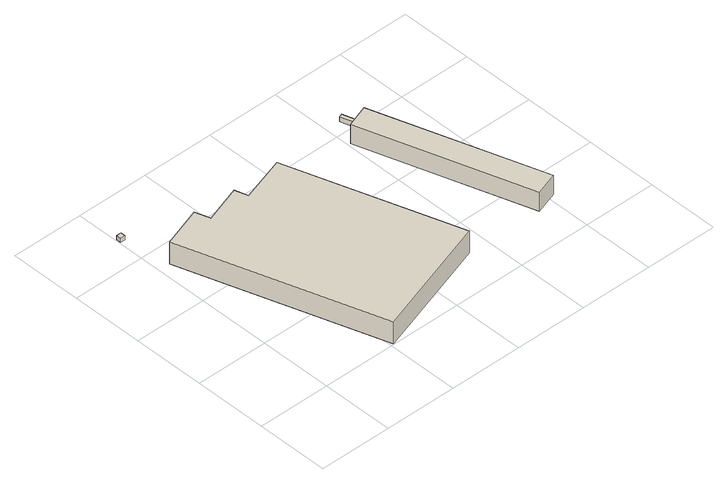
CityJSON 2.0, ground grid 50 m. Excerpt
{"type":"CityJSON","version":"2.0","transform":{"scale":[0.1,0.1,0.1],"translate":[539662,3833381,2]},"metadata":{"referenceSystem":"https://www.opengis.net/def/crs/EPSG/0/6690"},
"CityObjects":{
"building1":{"type":"Building","attributes":{"class":"3001","BuildingDetailAttribute.specifiedBuildingCoverageRate":0.6,"BuildingDetailAttribute.surveyYear":2017,"BuildingTsunamiRiskAttribute.description":"1","BuildingTsunamiRiskAttribute.rank":"2","BuildingTsunamiRiskAttribute.depth":0.93,"BuildingHighTideRiskAttribute.description":"1","BuildingHighTideRiskAttribute.rank":"3","BuildingHighTideRiskAttribute.depth":3.26,"BuildingIDAttribute.prefecture":"27","BuildingIDAttribute.city":"27125"},"geometry":[{"type":"Solid","lod":"1","boundaries":[[[[0,1,2,3]],[[2,4,5,3]],[[1,6,4,2]],[[0,7,6,1]],[[3,5,7,0]],[[4,6,7,5]]]]}]},
"building2":{"type":"Building","attributes":{"計測周辺長":461.6,"1/2500図郭":75,"区名":"住之江区","町丁目名称":"南港東９丁目","街区番号":2,"class":"3001","usage":"431","measuredHeight":16.2,"storeysAboveGround":4,"BuildingDetailAttribute.buildingRoofEdgeArea":11648.65,"BuildingDetailAttribute.buildingStructureType":"610","BuildingDetailAttribute.buildingStructureOrgType":"2","BuildingDetailAttribute.detailedUsage":"1720","BuildingDetailAttribute.specifiedBuildingCoverageRate":0.6,"BuildingDetailAttribute.surveyYear":2017,"BuildingTsunamiRiskAttribute.description":"1","BuildingTsunamiRiskAttribute.rank":"2","BuildingTsunamiRiskAttribute.depth":0.75,"BuildingHighTideRiskAttribute.description":"1","BuildingHighTideRiskAttribute.rank":"3","BuildingHighTideRiskAttribute.depth":3.06,"BuildingIDAttribute.prefecture":"27","BuildingIDAttribute.city":"27125"},"geometry":[{"type":"Solid","lod":"1","boundaries":[[[[8,9,10,11,12,13,14,15]],[[14,16,17,15]],[[13,18,16,14]],[[12,19,18,13]],[[11,20,19,12]],[[10,21,20,11]],[[9,22,21,10]],[[8,23,22,9]],[[15,17,23,8]],[[16,18,19,20,21,22,23,17]]]]}]},
"building3":{"type":"Building","attributes":{"計測周辺長":273.74,"1/2500図郭":75,"区名":"住之江区","町丁目名称":"南港東９丁目","街区番号":1,"class":"3001","usage":"431","measuredHeight":14.1,"storeysAboveGround":2,"BuildingDetailAttribute.buildingRoofEdgeArea":1976.25,"BuildingDetailAttribute.buildingStructureType":"610","BuildingDetailAttribute.buildingStructureOrgType":"2","BuildingDetailAttribute.detailedUsage":"1720","BuildingDetailAttribute.specifiedBuildingCoverageRate":0.6,"BuildingDetailAttribute.surveyYear":2017,"BuildingTsunamiRiskAttribute.description":"1","BuildingTsunamiRiskAttribute.rank":"2","BuildingTsunamiRiskAttribute.depth":1.16,"BuildingHighTideRiskAttribute.description":"1","BuildingHighTideRiskAttribute.rank":"3","BuildingHighTideRiskAttribute.depth":3.46,"BuildingIDAttribute.prefecture":"27","BuildingIDAttribute.city":"27125"},"geometry":[{"type":"Solid","lod":"1","boundaries":[[[[24,25,26,27]],[[26,28,29,27]],[[25,30,28,26]],[[24,31,30,25]],[[27,29,31,24]],[[28,30,31,29]]]]}]},
"building4":{"type":"Building","attributes":{"class":"3001","measuredHeight":3.6,"BuildingDetailAttribute.specifiedBuildingCoverageRate":0.6,"BuildingDetailAttribute.surveyYear":2017,"BuildingTsunamiRiskAttribute.description":"1","BuildingTsunamiRiskAttribute.rank":"2","BuildingTsunamiRiskAttribute.depth":1.55,"BuildingHighTideRiskAttribute.description":"1","BuildingHighTideRiskAttribute.rank":"3","BuildingHighTideRiskAttribute.depth":3.84,"BuildingIDAttribute.prefecture":"27","BuildingIDAttribute.city":"27125"},"geometry":[{"type":"Solid","lod":"1","boundaries":[[[[32,33,34,35]],[[34,36,37,35]],[[33,38,36,34]],[[32,39,38,33]],[[35,37,39,32]],[[36,38,39,37]]]]}]}
},
"vertices":[
[4,1675,7],[5,1709,7],[39,1709,7],[39,1674,7],[39,1709,37],[39,1674,37],[5,1709,37],[4,1675,37],
[82,1359,2],[356,1449,2],[389,1347,2],[646,1432,2],[674,1343,2],[983,1441,2],[1360,277,2],[520,4,2],[1360,277,164],[520,4,164],[983,1441,164],[674,1343,164],[646,1432,164],[389,1347,164],[356,1449,164],[82,1359,164],
[1518,1411,4],[1673,1463,4],[2044,317,4],[1887,265,4],[2044,317,144],[1887,265,144],[1673,1463,144],[1518,1411,144],
[1600,1586,7],[1624,1593,7],[1657,1488,7],[1633,1481,7],[1657,1488,43],[1633,1481,43],[1624,1593,43],[1600,1586,43]
]}
